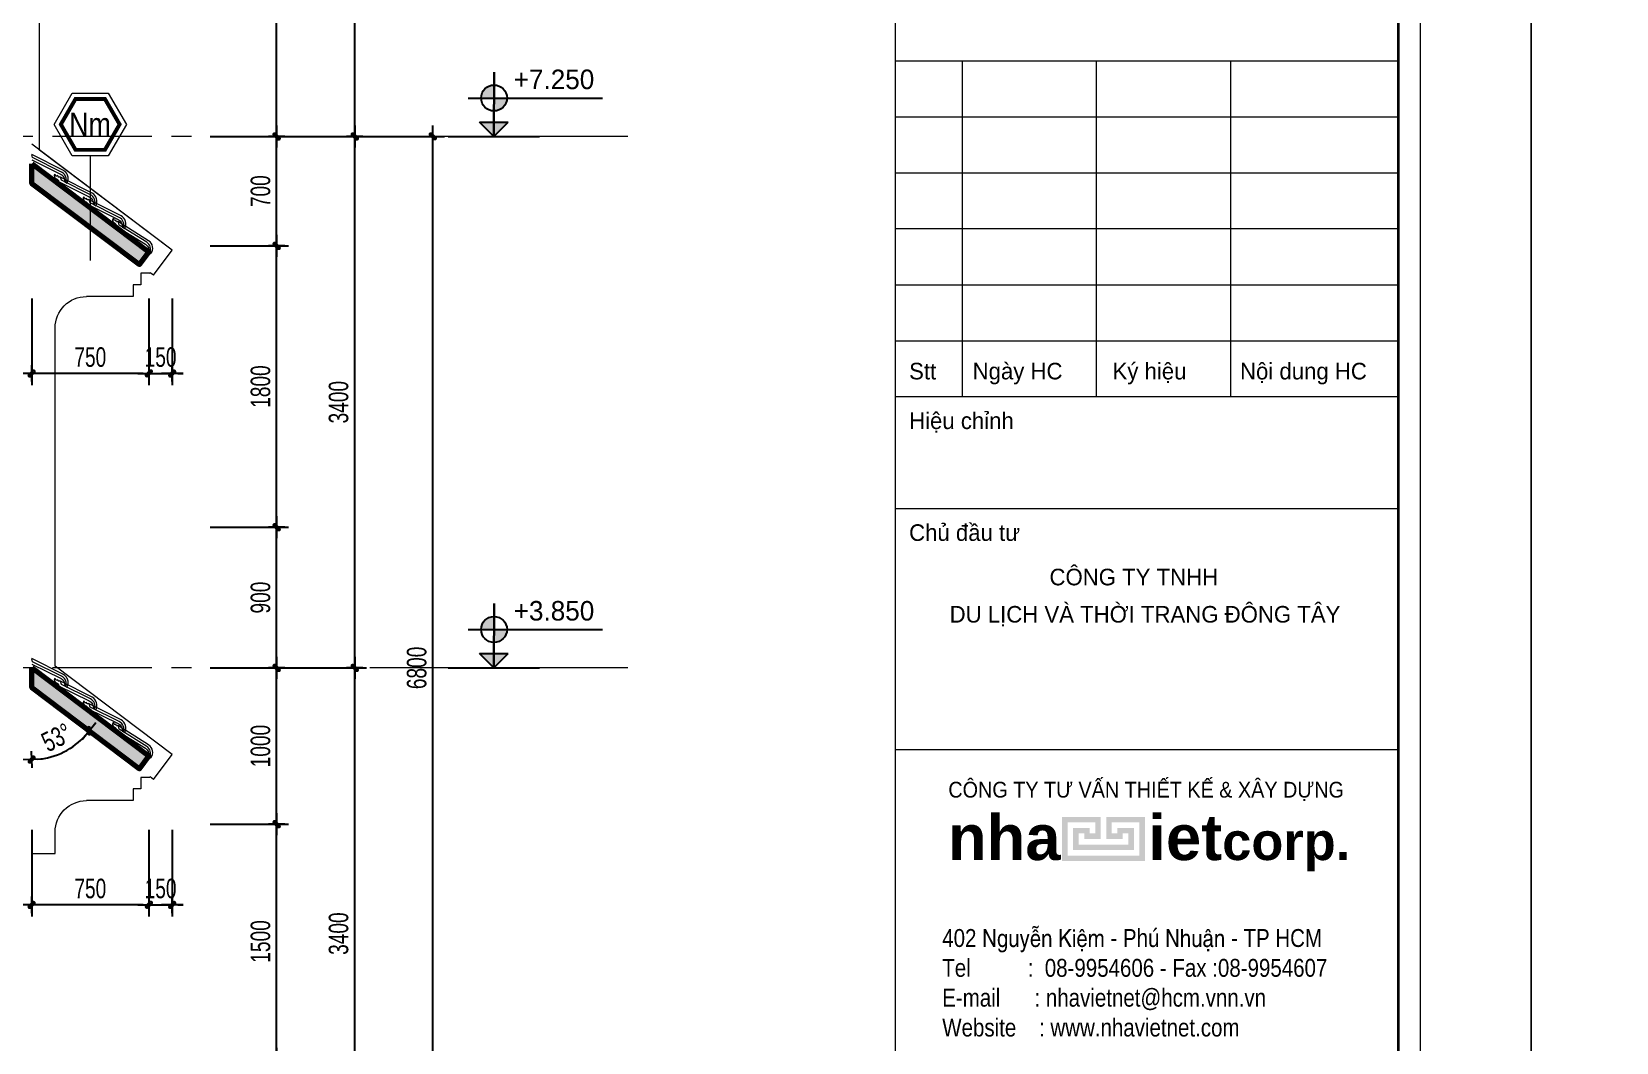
# Model space of a CAD drawing. Header units: inches. Extents: x 88947 to 296847, y 35049 to 161062.
# Drawn here: x 168448 to 178593, y 148113 to 154578 of the extents above; entities that cross this region are included whole.
import ezdxf
from ezdxf.enums import TextEntityAlignment as Align
from ezdxf.xclip import XClip

# ---------------------------------------------------------------- set-up
doc = ezdxf.new("R2010")
doc.units = ezdxf.units.IN
doc.header["$MEASUREMENT"] = 0
doc.header["$XCLIPFRAME"] = 0
doc.header["$PDMODE"] = 1
doc.linetypes.add('ACAD_ISO03W100', pattern=[30, 12, -18])
doc.linetypes.add('CENTER', pattern=[50.8, 31.75, -6.35, 6.35, -6.35])
doc.layers.add('$AUDIT_BAD_LAYER1', color=7, linetype='Continuous')
doc.layers.add('text', color=2, linetype='Continuous')
for name, color, linetype, lineweight in [('0.4', 1, 'Continuous', 30), ('A-Dims', 145, 'Continuous', 25), ('A-Text', 30, 'Continuous', 9), ('A-Wall', 2, 'Continuous', 35), ('DIM', 7, 'Continuous', 25), ('HACTH', 8, 'Continuous', 5), ('KHUNG 1', 6, 'Continuous', 70), ('KHUNG 2', 144, 'Continuous', 18), ('KY HIEU', 4, 'Continuous', 25), ('NETMANH', 192, 'Continuous', 18), ('THAY', 3, 'Continuous', 18), ('TRUC', 252, 'ACAD_ISO03W100', 13)]:
    doc.layers.add(name, color=color, linetype=linetype, lineweight=lineweight)
doc.styles.add('DDCo-B-Helve-condense', font='VHELVCB.TTF')
doc.styles.add('FRANKO', font='VFRANKO.TTF')
doc.styles.add('KHUNGTEN', font='VHELVEB.TTF')
doc.styles.add('TEXT', font='VHELVCN.TTF')
doc.styles.add('VNI-HELVE-CONDENSE', font='VNARIAL.TTF', dxfattribs={"width": 0.7})
doc.dimstyles.new('TAS-100', dxfattribs={"dimscale": 50, "dimtxt": 2.5, "dimasz": 0.7, "dimexe": 1.5, "dimexo": 1.5, "dimgap": 0.8, "dimtad": 1, "dimdec": 0, "dimzin": 3, "dimdsep": 46, "dimtxsty": 'VNI-HELVE-CONDENSE', "dimblk": 'TICK', "dimcen": 2.5, "dimclrt": 71, "dimazin": 2, "dimtfac": 0.75, "dimtdec": 0, "dimtix": 1, "dimtmove": 2, "dimatfit": 2, "dimldrblk": 'TICK123', "dimfxl": 1.5, "dimtolj": 1, "dimtzin": 0, "dimarcsym": 0})

# ---------------------------------------------------------------- blocks, each defined once
blk = doc.blocks.new('TICK')
at = {"layer": 'A-Dims', "color": 1}
for p, q in [((-2, 0), (2, 0)), ((0, 1.5), (0, -1.5))]:
    blk.add_line(p, q, dxfattribs=at)
at = {"layer": 'A-Dims', "color": 1, "const_width": 0.788}
blk.add_lwpolyline([(-0.33, -0.35), (0.38, 0.38)], dxfattribs=at)
at = {"layer": 'A-Dims', "color": 1, "const_width": 0.394}
for points in [[(0.24, 0.52, -0.414214), (0.52, 0.52, -1)], [(0.52, 0.52, -0.414214), (0.52, 0.24, -1)], [(-0.47, -0.21, 0.414214), (-0.47, -0.49, 1)], [(-0.47, -0.49, 0.414214), (-0.19, -0.49, 1)]]:
    blk.add_lwpolyline(points, format="xyb", dxfattribs=at)
blk = doc.blocks.new('*D1060')
at = {"layer": 'Defpoints', "color": 0}
for p in [(169516, 150508), (170516, 150508), (169516, 147108)]:
    blk.add_point(p, dxfattribs=at)
at = {"layer": 'DIM', "color": 0, "lineweight": -2}
for p, q in [((169591, 150508), (170591, 150508)), ((170516, 147143), (170516, 150473)), ((169591, 147108), (170591, 147108))]:
    blk.add_line(p, q, dxfattribs=at)
at = {"layer": 'DIM', "color": 0, "lineweight": -2, "xscale": 35, "yscale": 35, "zscale": 35}
for p, rotation in [((170516, 150508), 90), ((170516, 147108), 270)]:
    blk.add_blockref('TICK', p, dxfattribs=dict(at, rotation=rotation))
at = {"layer": 'DIM', "color": 71, "insert": (170413, 148808), "char_height": 125, "attachment_point": 5, "rotation": 90, "style": 'VNI-HELVE-CONDENSE'}
blk.add_mtext('\\A1;3400', dxfattribs=at)
blk = doc.blocks.new('TICK123')
at = {"layer": 'A-Dims', "color": 1}
blk.add_lwpolyline([(0.05, 0, 0, 0.84, 0), (-2.11, 0, 8.4, 8.4, 0)], format="xyseb", dxfattribs=at)
blk = doc.blocks.new('*D1061')
at = {"layer": 'Defpoints', "color": 0}
for p in [(169516, 153908), (170516, 153908), (169516, 150508)]:
    blk.add_point(p, dxfattribs=at)
at = {"layer": 'DIM', "color": 0, "lineweight": -2}
for p, q in [((169591, 153908), (170591, 153908)), ((170516, 150543), (170516, 153873)), ((169591, 150508), (170591, 150508))]:
    blk.add_line(p, q, dxfattribs=at)
at = {"layer": 'DIM', "color": 0, "lineweight": -2, "xscale": 35, "yscale": 35, "zscale": 35}
for p, rotation in [((170516, 153908), 90), ((170516, 150508), 270)]:
    blk.add_blockref('TICK', p, dxfattribs=dict(at, rotation=rotation))
at = {"layer": 'DIM', "color": 71, "insert": (170413, 152208), "char_height": 125, "attachment_point": 5, "rotation": 90, "style": 'VNI-HELVE-CONDENSE'}
blk.add_mtext('\\A1;3400', dxfattribs=at)
blk = doc.blocks.new('*D1062')
at = {"layer": 'Defpoints', "color": 0}
for p in [(169516, 153908), (171016, 153908), (169516, 147108)]:
    blk.add_point(p, dxfattribs=at)
at = {"layer": 'DIM', "color": 0, "lineweight": -2}
for p, q in [((169591, 153908), (171091, 153908)), ((171016, 147143), (171016, 153873)), ((169591, 147108), (171091, 147108))]:
    blk.add_line(p, q, dxfattribs=at)
at = {"layer": 'DIM', "color": 0, "lineweight": -2, "xscale": 35, "yscale": 35, "zscale": 35}
for p, rotation in [((171016, 153908), 90), ((171016, 147108), 270)]:
    blk.add_blockref('TICK', p, dxfattribs=dict(at, rotation=rotation))
at = {"layer": 'DIM', "color": 71, "insert": (170913, 150508), "char_height": 125, "attachment_point": 5, "rotation": 90, "style": 'VNI-HELVE-CONDENSE'}
blk.add_mtext('\\A1;6800', dxfattribs=at)
blk = doc.blocks.new('*D1063')
at = {"layer": 'Defpoints', "color": 0}
for p in [(169516, 157291), (170516, 157291), (169516, 153908)]:
    blk.add_point(p, dxfattribs=at)
at = {"layer": 'DIM', "color": 0, "lineweight": -2}
for p, q in [((169591, 157291), (170591, 157291)), ((170516, 153943), (170516, 157256)), ((169591, 153908), (170591, 153908))]:
    blk.add_line(p, q, dxfattribs=at)
at = {"layer": 'DIM', "color": 0, "lineweight": -2, "xscale": 35, "yscale": 35, "zscale": 35}
for p, rotation in [((170516, 157291), 90), ((170516, 153908), 270)]:
    blk.add_blockref('TICK', p, dxfattribs=dict(at, rotation=rotation))
at = {"layer": 'DIM', "color": 71, "insert": (170413, 155599), "char_height": 125, "attachment_point": 5, "rotation": 90, "style": 'VNI-HELVE-CONDENSE'}
blk.add_mtext('\\A1;3383', dxfattribs=at)
blk = doc.blocks.new('*D1070')
at = {"layer": 'Defpoints', "color": 0}
for p in [(169516, 150508), (170016, 150508), (169516, 149508)]:
    blk.add_point(p, dxfattribs=at)
at = {"layer": 'DIM', "color": 0, "lineweight": -2}
for p, q in [((169591, 150508), (170091, 150508)), ((170016, 149543), (170016, 150473)), ((169591, 149508), (170091, 149508))]:
    blk.add_line(p, q, dxfattribs=at)
at = {"layer": 'DIM', "color": 0, "lineweight": -2, "xscale": 35, "yscale": 35, "zscale": 35}
for p, rotation in [((170016, 150508), 90), ((170016, 149508), 270)]:
    blk.add_blockref('TICK', p, dxfattribs=dict(at, rotation=rotation))
at = {"layer": 'DIM', "color": 71, "insert": (169913, 150008), "char_height": 125, "attachment_point": 5, "rotation": 90, "style": 'VNI-HELVE-CONDENSE'}
blk.add_mtext('\\A1;1000', dxfattribs=at)
blk = doc.blocks.new('*D1071')
at = {"layer": 'Defpoints', "color": 0}
for p in [(169516, 151408), (170016, 151408), (169516, 150508)]:
    blk.add_point(p, dxfattribs=at)
at = {"layer": 'DIM', "color": 0, "lineweight": -2}
for p, q in [((169591, 151408), (170091, 151408)), ((170016, 150543), (170016, 151373)), ((169591, 150508), (170091, 150508))]:
    blk.add_line(p, q, dxfattribs=at)
at = {"layer": 'DIM', "color": 0, "lineweight": -2, "xscale": 35, "yscale": 35, "zscale": 35}
for p, rotation in [((170016, 151408), 90), ((170016, 150508), 270)]:
    blk.add_blockref('TICK', p, dxfattribs=dict(at, rotation=rotation))
at = {"layer": 'DIM', "color": 71, "insert": (169913, 150958), "char_height": 125, "attachment_point": 5, "rotation": 90, "style": 'VNI-HELVE-CONDENSE'}
blk.add_mtext('\\A1;900', dxfattribs=at)
blk = doc.blocks.new('*D1072')
at = {"layer": 'Defpoints', "color": 0}
for p in [(169516, 153208), (170016, 153208), (169516, 151408)]:
    blk.add_point(p, dxfattribs=at)
at = {"layer": 'DIM', "color": 0, "lineweight": -2}
for p, q in [((169591, 153208), (170091, 153208)), ((170016, 151443), (170016, 153173)), ((169591, 151408), (170091, 151408))]:
    blk.add_line(p, q, dxfattribs=at)
at = {"layer": 'DIM', "color": 0, "lineweight": -2, "xscale": 35, "yscale": 35, "zscale": 35}
for p, rotation in [((170016, 153208), 90), ((170016, 151408), 270)]:
    blk.add_blockref('TICK', p, dxfattribs=dict(at, rotation=rotation))
at = {"layer": 'DIM', "color": 71, "insert": (169913, 152308), "char_height": 125, "attachment_point": 5, "rotation": 90, "style": 'VNI-HELVE-CONDENSE'}
blk.add_mtext('\\A1;1800', dxfattribs=at)
blk = doc.blocks.new('*D1073')
at = {"layer": 'Defpoints', "color": 0}
for p in [(169516, 153908), (170016, 153908), (169516, 153208)]:
    blk.add_point(p, dxfattribs=at)
at = {"layer": 'DIM', "color": 0, "lineweight": -2}
for p, q in [((169591, 153908), (170091, 153908)), ((170016, 153243), (170016, 153873)), ((169591, 153208), (170091, 153208))]:
    blk.add_line(p, q, dxfattribs=at)
at = {"layer": 'DIM', "color": 0, "lineweight": -2, "xscale": 35, "yscale": 35, "zscale": 35}
for p, rotation in [((170016, 153908), 90), ((170016, 153208), 270)]:
    blk.add_blockref('TICK', p, dxfattribs=dict(at, rotation=rotation))
at = {"layer": 'DIM', "color": 71, "insert": (169913, 153558), "char_height": 125, "attachment_point": 5, "rotation": 90, "style": 'VNI-HELVE-CONDENSE'}
blk.add_mtext('\\A1;700', dxfattribs=at)
blk = doc.blocks.new('*D1074')
at = {"layer": 'Defpoints', "color": 0}
for p in [(169516, 155992), (170016, 155992), (169516, 153908)]:
    blk.add_point(p, dxfattribs=at)
at = {"layer": 'DIM', "color": 0, "lineweight": -2}
for p, q in [((169591, 155992), (170091, 155992)), ((170016, 153943), (170016, 155957)), ((169591, 153908), (170091, 153908))]:
    blk.add_line(p, q, dxfattribs=at)
at = {"layer": 'DIM', "color": 0, "lineweight": -2, "xscale": 35, "yscale": 35, "zscale": 35}
for p, rotation in [((170016, 155992), 90), ((170016, 153908), 270)]:
    blk.add_blockref('TICK', p, dxfattribs=dict(at, rotation=rotation))
at = {"layer": 'DIM', "color": 71, "insert": (169913, 154950), "char_height": 125, "attachment_point": 5, "rotation": 90, "style": 'VNI-HELVE-CONDENSE'}
blk.add_mtext('\\A1;2084', dxfattribs=at)
blk = doc.blocks.new('*D1075')
at = {"layer": 'Defpoints', "color": 0}
for p in [(169516, 149508), (170016, 149508), (169516, 148008)]:
    blk.add_point(p, dxfattribs=at)
at = {"layer": 'DIM', "color": 0, "lineweight": -2}
for p, q in [((169591, 149508), (170091, 149508)), ((170016, 148043), (170016, 149473)), ((169591, 148008), (170091, 148008))]:
    blk.add_line(p, q, dxfattribs=at)
at = {"layer": 'DIM', "color": 0, "lineweight": -2, "xscale": 35, "yscale": 35, "zscale": 35}
for p, rotation in [((170016, 149508), 90), ((170016, 148008), 270)]:
    blk.add_blockref('TICK', p, dxfattribs=dict(at, rotation=rotation))
at = {"layer": 'DIM', "color": 71, "insert": (169913, 148758), "char_height": 125, "attachment_point": 5, "rotation": 90, "style": 'VNI-HELVE-CONDENSE'}
blk.add_mtext('\\A1;1500', dxfattribs=at)
blk = doc.blocks.new('*D1077')
at = {"layer": 'Defpoints', "color": 0}
for p in [(168448, 149546), (169197, 149546), (168448, 148992)]:
    blk.add_point(p, dxfattribs=at)
at = {"layer": 'DIM', "color": 0, "lineweight": -2}
for p, q in [((168448, 149471), (168448, 148917)), ((169197, 149471), (169197, 148917)), ((169162, 148992), (168483, 148992))]:
    blk.add_line(p, q, dxfattribs=at)
at = {"layer": 'DIM', "color": 0, "lineweight": -2, "xscale": 35, "yscale": 35, "zscale": 35, "rotation": 180}
blk.add_blockref('TICK', (168448, 148992), dxfattribs=at)
at = {"layer": 'DIM', "color": 0, "lineweight": -2, "xscale": 35, "yscale": 35, "zscale": 35}
blk.add_blockref('TICK', (169197, 148992), dxfattribs=at)
at = {"layer": 'DIM', "color": 71, "insert": (168823, 149096), "char_height": 125, "attachment_point": 5, "style": 'VNI-HELVE-CONDENSE'}
blk.add_mtext('\\A1;750', dxfattribs=at)
blk = doc.blocks.new('*D1078')
at = {"layer": 'Defpoints', "color": 0}
for p in [(169197, 149546), (169348, 149546), (169348, 148992)]:
    blk.add_point(p, dxfattribs=at)
at = {"layer": 'DIM', "color": 0, "lineweight": -2}
for p, q in [((169197, 149471), (169197, 148917)), ((169348, 149471), (169348, 148917)), ((169162, 148992), (169127, 148992)), ((169197, 148992), (169348, 148992)), ((169383, 148992), (169418, 148992))]:
    blk.add_line(p, q, dxfattribs=at)
at = {"layer": 'DIM', "color": 0, "lineweight": -2, "xscale": 35, "yscale": 35, "zscale": 35}
blk.add_blockref('TICK', (169197, 148992), dxfattribs=at)
at = {"layer": 'DIM', "color": 0, "lineweight": -2, "xscale": 35, "yscale": 35, "zscale": 35, "rotation": 180}
blk.add_blockref('TICK', (169348, 148992), dxfattribs=at)
at = {"layer": 'DIM', "color": 71, "insert": (169273, 149096), "char_height": 125, "attachment_point": 5, "style": 'VNI-HELVE-CONDENSE'}
blk.add_mtext('\\A1;150', dxfattribs=at)
blk = doc.blocks.new('*D2845')
at = {"layer": 'Defpoints', "color": 0}
for p in [(168448, 150382), (168448, 150208), (168587, 149944), (169137, 149863), (168448, 149708)]:
    blk.add_point(p, dxfattribs=at)
at = {"layer": 'DIM', "color": 0, "lineweight": -2}
blk.add_arc((168448, 150382), 460, 274.3574, 318.6426, dxfattribs=at)
at = {"layer": 'DIM', "color": 0, "lineweight": -2, "xscale": 35, "yscale": 35, "zscale": 35}
for p, rotation in [((168815, 150105), 50.82129289119219), ((168448, 149922), 182.1787071088053)]:
    blk.add_blockref('TICK', p, dxfattribs=dict(at, rotation=rotation))
at = {"layer": 'DIM', "color": 71, "insert": (168607, 150063), "char_height": 125, "attachment_point": 5, "rotation": 26.5, "style": 'VNI-HELVE-CONDENSE'}
blk.add_mtext('\\A1;53°', dxfattribs=at)
blk = doc.blocks.new('*D1081')
at = {"layer": 'Defpoints', "color": 0}
for p in [(168448, 152946), (169197, 152946), (168448, 152392)]:
    blk.add_point(p, dxfattribs=at)
at = {"layer": 'DIM', "color": 0, "lineweight": -2}
for p, q in [((168448, 152871), (168448, 152317)), ((169197, 152871), (169197, 152317)), ((169162, 152392), (168483, 152392))]:
    blk.add_line(p, q, dxfattribs=at)
at = {"layer": 'DIM', "color": 0, "lineweight": -2, "xscale": 35, "yscale": 35, "zscale": 35, "rotation": 180}
blk.add_blockref('TICK', (168448, 152392), dxfattribs=at)
at = {"layer": 'DIM', "color": 0, "lineweight": -2, "xscale": 35, "yscale": 35, "zscale": 35}
blk.add_blockref('TICK', (169197, 152392), dxfattribs=at)
at = {"layer": 'DIM', "color": 71, "insert": (168823, 152496), "char_height": 125, "attachment_point": 5, "style": 'VNI-HELVE-CONDENSE'}
blk.add_mtext('\\A1;750', dxfattribs=at)
blk = doc.blocks.new('*D1082')
at = {"layer": 'Defpoints', "color": 0}
for p in [(169197, 152946), (169348, 152946), (169348, 152392)]:
    blk.add_point(p, dxfattribs=at)
at = {"layer": 'DIM', "color": 0, "lineweight": -2}
for p, q in [((169197, 152871), (169197, 152317)), ((169348, 152871), (169348, 152317)), ((169162, 152392), (169127, 152392)), ((169197, 152392), (169348, 152392)), ((169383, 152392), (169418, 152392))]:
    blk.add_line(p, q, dxfattribs=at)
at = {"layer": 'DIM', "color": 0, "lineweight": -2, "xscale": 35, "yscale": 35, "zscale": 35}
blk.add_blockref('TICK', (169197, 152392), dxfattribs=at)
at = {"layer": 'DIM', "color": 0, "lineweight": -2, "xscale": 35, "yscale": 35, "zscale": 35, "rotation": 180}
blk.add_blockref('TICK', (169348, 152392), dxfattribs=at)
at = {"layer": 'DIM', "color": 71, "insert": (169273, 152496), "char_height": 125, "attachment_point": 5, "style": 'VNI-HELVE-CONDENSE'}
blk.add_mtext('\\A1;150', dxfattribs=at)
blk = doc.blocks.new('khung ten')
at = {"layer": '0.4'}
h = blk.add_hatch(color=256, dxfattribs=at)
h.paths.add_polyline_path([(303108, -206615), (302758, -206615), (302758, -207015), (303508, -207015), (303508, -206615), (303158, -206615), (303158, -206815), (303308, -206815), (303308, -206765), (303358, -206765), (303358, -206865), (302908, -206865), (302908, -206765), (302958, -206765), (302958, -206815), (303108, -206815)])
h.paths.add_polyline_path([(303058, -206665), (303058, -206765), (303008, -206765), (303008, -206715), (302858, -206715), (302858, -206915), (303408, -206915), (303408, -206715), (303258, -206715), (303258, -206765), (303208, -206765), (303208, -206665), (303458, -206665), (303458, -206965), (302808, -206965), (302808, -206665)], flags=16)
at = {"layer": 'A-Wall', "ltscale": 0.7}
blk.add_lwpolyline([(267204, -219099), (305804, -219099), (305804, -190799), (267204, -190799)], close=True, dxfattribs=at)
at = {"layer": 'KHUNG 2', "ltscale": 0.7}
for p, q in [((301249, -219099), (301249, -190799)), ((301249, -199776), (305804, -199776)), ((301856, -202813), (301856, -199776)), ((303071, -202813), (303071, -199776)), ((304286, -202813), (304286, -199776)), ((301249, -200282), (305804, -200282)), ((301249, -200789), (305804, -200789)), ((305804, -201295), (301249, -201295)), ((301249, -201801), (305804, -201801)), ((301249, -202307), (305804, -202307)), ((301249, -202813), (305804, -202813)), ((301249, -203826), (305804, -203826)), ((301249, -206004), (305804, -206004))]:
    blk.add_line(p, q, dxfattribs=at)
blk.add_lwpolyline([(267004, -219299), (306004, -219299), (306004, -190599), (267004, -190599)], close=True, dxfattribs=at)
at = {"layer": 'NETMANH', "ltscale": 0.7}
blk.add_lwpolyline([(265004, -220042), (307004, -220042), (307004, -190342), (265004, -190342)], close=True, dxfattribs=at)
at = {"layer": '$AUDIT_BAD_LAYER1', "color": 2, "linetype": 'Continuous', "style": 'KHUNGTEN', "width": 0.9}
blk.add_text('COÂNG TY TÖ VAÁN THIEÁT KEÁ & XAÂY DÖÏNG', height=142.53, dxfattribs=at).set_placement((303519, -206369), align=Align.MIDDLE_CENTER)
at = {"layer": '$AUDIT_BAD_LAYER1', "color": 2, "linetype": 'Continuous', "insert": (301673, -207630), "char_height": 161.97, "width": 6102.51, "attachment_point": 1, "style": 'KHUNGTEN'}
blk.add_mtext('{\\fVNI-Helve-Condense|b0|i0|c0|p2;402 Nguyeãn Kieäm - Phuù Nhuaän - TP HCM \\PTel          :  08-9954606 - Fax :08-9954607\\PE-mail      : nhavietnet@hcm.vnn.vn\\PWebsite    : www.nhavietnet.com}', dxfattribs=at)
at = {"layer": 'text', "linetype": 'Continuous', "style": 'FRANKO'}
for s, p in [('Stt', (301373, -202657)), ('Ngaøy HC', (301948, -202657)), ('Kyù hieäu', (303215, -202657)), ('Noäi dung HC', (304369, -202657)), ('Hieäu chænh', (301373, -203106)), ('Chuû ñaàu tö', (301373, -204118)), ('COÂNG TY TNHH ', (302644, -204520)), ('DU LÒCH VAØ THÔØI TRANG ÑOÂNG TAÂY', (301740, -204857))]:
    blk.add_text(s, height=150, dxfattribs=at).set_placement(p)
at = {"layer": 'text', "linetype": 'Continuous', "insert": (303546, -206852), "char_height": 410.12, "width": 9417.44, "attachment_point": 5, "style": 'KHUNGTEN'}
blk.add_mtext('{\\fVNI-Helve|b1|i0|c0|p2;nha     iet\\H0.8274x;corp.}', dxfattribs=at)
blk = doc.blocks.new('A$C688775B1')
h = blk.add_hatch(color=256)
h.paths.add_polyline_path([(332, 278), (332, 372, 0.414214), (239, 278)])
h.paths.add_polyline_path([(332, 278), (332, 185, 0.414214), (426, 278)])
h = blk.add_hatch(color=256)
h.paths.add_polyline_path([(434, 104), (330, 104), (330, 0)])
h.paths.add_polyline_path([(330, 104), (226, 104), (330, 0)])
for p, q in [((332, 465), (330, 0)), ((330, 0), (332, 465)), ((145, 278), (1114, 278)), ((0, 0), (660, 0)), ((330, 0), (226, 104)), ((226, 104), (434, 104)), ((330, 0), (434, 104))]:
    blk.add_line(p, q)
blk.add_circle((332, 278), 93.5)
at = {"style": 'TEXT'}
blk.add_attdef('CAO ÑOÄ', (474, 342), '', height=170, dxfattribs=at)
blk = doc.blocks.new('*D3980')
at = {"layer": 'Defpoints', "color": 0}
for p in [(169516, 150508), (170516, 150508), (169516, 147108)]:
    blk.add_point(p, dxfattribs=at)
at = {"layer": 'DIM', "color": 0, "lineweight": -2}
for p, q in [((169591, 150508), (170591, 150508)), ((170516, 147143), (170516, 150473)), ((169591, 147108), (170591, 147108))]:
    blk.add_line(p, q, dxfattribs=at)
at = {"layer": 'DIM', "color": 0, "lineweight": -2, "xscale": 35, "yscale": 35, "zscale": 35}
for p, rotation in [((170516, 150508), 90), ((170516, 147108), 270)]:
    blk.add_blockref('TICK', p, dxfattribs=dict(at, rotation=rotation))
at = {"layer": 'DIM', "color": 71, "insert": (170413, 148808), "char_height": 125, "attachment_point": 5, "rotation": 90, "style": 'VNI-HELVE-CONDENSE'}
blk.add_mtext('\\A1;3400', dxfattribs=at)
blk = doc.blocks.new('*D3981')
at = {"layer": 'Defpoints', "color": 0}
for p in [(169516, 153908), (170516, 153908), (169516, 150508)]:
    blk.add_point(p, dxfattribs=at)
at = {"layer": 'DIM', "color": 0, "lineweight": -2}
for p, q in [((169591, 153908), (170591, 153908)), ((170516, 150543), (170516, 153873)), ((169591, 150508), (170591, 150508))]:
    blk.add_line(p, q, dxfattribs=at)
at = {"layer": 'DIM', "color": 0, "lineweight": -2, "xscale": 35, "yscale": 35, "zscale": 35}
for p, rotation in [((170516, 153908), 90), ((170516, 150508), 270)]:
    blk.add_blockref('TICK', p, dxfattribs=dict(at, rotation=rotation))
at = {"layer": 'DIM', "color": 71, "insert": (170413, 152208), "char_height": 125, "attachment_point": 5, "rotation": 90, "style": 'VNI-HELVE-CONDENSE'}
blk.add_mtext('\\A1;3400', dxfattribs=at)
blk = doc.blocks.new('*D3982')
at = {"layer": 'Defpoints', "color": 0}
for p in [(169516, 153908), (171016, 153908), (169516, 147108)]:
    blk.add_point(p, dxfattribs=at)
at = {"layer": 'DIM', "color": 0, "lineweight": -2}
for p, q in [((169591, 153908), (171091, 153908)), ((171016, 147143), (171016, 153873)), ((169591, 147108), (171091, 147108))]:
    blk.add_line(p, q, dxfattribs=at)
at = {"layer": 'DIM', "color": 0, "lineweight": -2, "xscale": 35, "yscale": 35, "zscale": 35}
for p, rotation in [((171016, 153908), 90), ((171016, 147108), 270)]:
    blk.add_blockref('TICK', p, dxfattribs=dict(at, rotation=rotation))
at = {"layer": 'DIM', "color": 71, "insert": (170913, 150508), "char_height": 125, "attachment_point": 5, "rotation": 90, "style": 'VNI-HELVE-CONDENSE'}
blk.add_mtext('\\A1;6800', dxfattribs=at)
blk = doc.blocks.new('*D3983')
at = {"layer": 'Defpoints', "color": 0}
for p in [(169516, 157291), (170516, 157291), (169516, 153908)]:
    blk.add_point(p, dxfattribs=at)
at = {"layer": 'DIM', "color": 0, "lineweight": -2}
for p, q in [((169591, 157291), (170591, 157291)), ((170516, 153943), (170516, 157256)), ((169591, 153908), (170591, 153908))]:
    blk.add_line(p, q, dxfattribs=at)
at = {"layer": 'DIM', "color": 0, "lineweight": -2, "xscale": 35, "yscale": 35, "zscale": 35}
for p, rotation in [((170516, 157291), 90), ((170516, 153908), 270)]:
    blk.add_blockref('TICK', p, dxfattribs=dict(at, rotation=rotation))
at = {"layer": 'DIM', "color": 71, "insert": (170413, 155599), "char_height": 125, "attachment_point": 5, "rotation": 90, "style": 'VNI-HELVE-CONDENSE'}
blk.add_mtext('\\A1;3383', dxfattribs=at)
blk = doc.blocks.new('*D3990')
at = {"layer": 'Defpoints', "color": 0}
for p in [(169516, 150508), (170016, 150508), (169516, 149508)]:
    blk.add_point(p, dxfattribs=at)
at = {"layer": 'DIM', "color": 0, "lineweight": -2}
for p, q in [((169591, 150508), (170091, 150508)), ((170016, 149543), (170016, 150473)), ((169591, 149508), (170091, 149508))]:
    blk.add_line(p, q, dxfattribs=at)
at = {"layer": 'DIM', "color": 0, "lineweight": -2, "xscale": 35, "yscale": 35, "zscale": 35}
for p, rotation in [((170016, 150508), 90), ((170016, 149508), 270)]:
    blk.add_blockref('TICK', p, dxfattribs=dict(at, rotation=rotation))
at = {"layer": 'DIM', "color": 71, "insert": (169913, 150008), "char_height": 125, "attachment_point": 5, "rotation": 90, "style": 'VNI-HELVE-CONDENSE'}
blk.add_mtext('\\A1;1000', dxfattribs=at)
blk = doc.blocks.new('*D3991')
at = {"layer": 'Defpoints', "color": 0}
for p in [(169516, 151408), (170016, 151408), (169516, 150508)]:
    blk.add_point(p, dxfattribs=at)
at = {"layer": 'DIM', "color": 0, "lineweight": -2}
for p, q in [((169591, 151408), (170091, 151408)), ((170016, 150543), (170016, 151373)), ((169591, 150508), (170091, 150508))]:
    blk.add_line(p, q, dxfattribs=at)
at = {"layer": 'DIM', "color": 0, "lineweight": -2, "xscale": 35, "yscale": 35, "zscale": 35}
for p, rotation in [((170016, 151408), 90), ((170016, 150508), 270)]:
    blk.add_blockref('TICK', p, dxfattribs=dict(at, rotation=rotation))
at = {"layer": 'DIM', "color": 71, "insert": (169913, 150958), "char_height": 125, "attachment_point": 5, "rotation": 90, "style": 'VNI-HELVE-CONDENSE'}
blk.add_mtext('\\A1;900', dxfattribs=at)
blk = doc.blocks.new('*D3992')
at = {"layer": 'Defpoints', "color": 0}
for p in [(169516, 153208), (170016, 153208), (169516, 151408)]:
    blk.add_point(p, dxfattribs=at)
at = {"layer": 'DIM', "color": 0, "lineweight": -2}
for p, q in [((169591, 153208), (170091, 153208)), ((170016, 151443), (170016, 153173)), ((169591, 151408), (170091, 151408))]:
    blk.add_line(p, q, dxfattribs=at)
at = {"layer": 'DIM', "color": 0, "lineweight": -2, "xscale": 35, "yscale": 35, "zscale": 35}
for p, rotation in [((170016, 153208), 90), ((170016, 151408), 270)]:
    blk.add_blockref('TICK', p, dxfattribs=dict(at, rotation=rotation))
at = {"layer": 'DIM', "color": 71, "insert": (169913, 152308), "char_height": 125, "attachment_point": 5, "rotation": 90, "style": 'VNI-HELVE-CONDENSE'}
blk.add_mtext('\\A1;1800', dxfattribs=at)
blk = doc.blocks.new('*D3993')
at = {"layer": 'Defpoints', "color": 0}
for p in [(169516, 153908), (170016, 153908), (169516, 153208)]:
    blk.add_point(p, dxfattribs=at)
at = {"layer": 'DIM', "color": 0, "lineweight": -2}
for p, q in [((169591, 153908), (170091, 153908)), ((170016, 153243), (170016, 153873)), ((169591, 153208), (170091, 153208))]:
    blk.add_line(p, q, dxfattribs=at)
at = {"layer": 'DIM', "color": 0, "lineweight": -2, "xscale": 35, "yscale": 35, "zscale": 35}
for p, rotation in [((170016, 153908), 90), ((170016, 153208), 270)]:
    blk.add_blockref('TICK', p, dxfattribs=dict(at, rotation=rotation))
at = {"layer": 'DIM', "color": 71, "insert": (169913, 153558), "char_height": 125, "attachment_point": 5, "rotation": 90, "style": 'VNI-HELVE-CONDENSE'}
blk.add_mtext('\\A1;700', dxfattribs=at)
blk = doc.blocks.new('*D3994')
at = {"layer": 'Defpoints', "color": 0}
for p in [(169516, 155992), (170016, 155992), (169516, 153908)]:
    blk.add_point(p, dxfattribs=at)
at = {"layer": 'DIM', "color": 0, "lineweight": -2}
for p, q in [((169591, 155992), (170091, 155992)), ((170016, 153943), (170016, 155957)), ((169591, 153908), (170091, 153908))]:
    blk.add_line(p, q, dxfattribs=at)
at = {"layer": 'DIM', "color": 0, "lineweight": -2, "xscale": 35, "yscale": 35, "zscale": 35}
for p, rotation in [((170016, 155992), 90), ((170016, 153908), 270)]:
    blk.add_blockref('TICK', p, dxfattribs=dict(at, rotation=rotation))
at = {"layer": 'DIM', "color": 71, "insert": (169913, 154950), "char_height": 125, "attachment_point": 5, "rotation": 90, "style": 'VNI-HELVE-CONDENSE'}
blk.add_mtext('\\A1;2084', dxfattribs=at)
blk = doc.blocks.new('*D3995')
at = {"layer": 'Defpoints', "color": 0}
for p in [(169516, 149508), (170016, 149508), (169516, 148008)]:
    blk.add_point(p, dxfattribs=at)
at = {"layer": 'DIM', "color": 0, "lineweight": -2}
for p, q in [((169591, 149508), (170091, 149508)), ((170016, 148043), (170016, 149473)), ((169591, 148008), (170091, 148008))]:
    blk.add_line(p, q, dxfattribs=at)
at = {"layer": 'DIM', "color": 0, "lineweight": -2, "xscale": 35, "yscale": 35, "zscale": 35}
for p, rotation in [((170016, 149508), 90), ((170016, 148008), 270)]:
    blk.add_blockref('TICK', p, dxfattribs=dict(at, rotation=rotation))
at = {"layer": 'DIM', "color": 71, "insert": (169913, 148758), "char_height": 125, "attachment_point": 5, "rotation": 90, "style": 'VNI-HELVE-CONDENSE'}
blk.add_mtext('\\A1;1500', dxfattribs=at)
blk = doc.blocks.new('*D3997')
at = {"layer": 'Defpoints', "color": 0}
for p in [(168448, 149546), (169197, 149546), (168448, 148992)]:
    blk.add_point(p, dxfattribs=at)
at = {"layer": 'DIM', "color": 0, "lineweight": -2}
for p, q in [((168448, 149471), (168448, 148917)), ((169197, 149471), (169197, 148917)), ((169162, 148992), (168483, 148992))]:
    blk.add_line(p, q, dxfattribs=at)
at = {"layer": 'DIM', "color": 0, "lineweight": -2, "xscale": 35, "yscale": 35, "zscale": 35, "rotation": 180}
blk.add_blockref('TICK', (168448, 148992), dxfattribs=at)
at = {"layer": 'DIM', "color": 0, "lineweight": -2, "xscale": 35, "yscale": 35, "zscale": 35}
blk.add_blockref('TICK', (169197, 148992), dxfattribs=at)
at = {"layer": 'DIM', "color": 71, "insert": (168823, 149096), "char_height": 125, "attachment_point": 5, "style": 'VNI-HELVE-CONDENSE'}
blk.add_mtext('\\A1;750', dxfattribs=at)
blk = doc.blocks.new('*D3998')
at = {"layer": 'Defpoints', "color": 0}
for p in [(169197, 149546), (169348, 149546), (169348, 148992)]:
    blk.add_point(p, dxfattribs=at)
at = {"layer": 'DIM', "color": 0, "lineweight": -2}
for p, q in [((169197, 149471), (169197, 148917)), ((169348, 149471), (169348, 148917)), ((169162, 148992), (169127, 148992)), ((169197, 148992), (169348, 148992)), ((169383, 148992), (169418, 148992))]:
    blk.add_line(p, q, dxfattribs=at)
at = {"layer": 'DIM', "color": 0, "lineweight": -2, "xscale": 35, "yscale": 35, "zscale": 35}
blk.add_blockref('TICK', (169197, 148992), dxfattribs=at)
at = {"layer": 'DIM', "color": 0, "lineweight": -2, "xscale": 35, "yscale": 35, "zscale": 35, "rotation": 180}
blk.add_blockref('TICK', (169348, 148992), dxfattribs=at)
at = {"layer": 'DIM', "color": 71, "insert": (169273, 149096), "char_height": 125, "attachment_point": 5, "style": 'VNI-HELVE-CONDENSE'}
blk.add_mtext('\\A1;150', dxfattribs=at)
blk = doc.blocks.new('*D4059')
at = {"layer": 'Defpoints', "color": 0}
for p in [(168448, 150382), (168448, 150208), (168587, 149944), (169137, 149863), (168448, 149708)]:
    blk.add_point(p, dxfattribs=at)
at = {"layer": 'DIM', "color": 0, "lineweight": -2}
blk.add_arc((168448, 150382), 460, 274.3574, 318.6426, dxfattribs=at)
at = {"layer": 'DIM', "color": 0, "lineweight": -2, "xscale": 35, "yscale": 35, "zscale": 35}
for p, rotation in [((168815, 150105), 50.82129289119259), ((168448, 149922), 182.1787071088049)]:
    blk.add_blockref('TICK', p, dxfattribs=dict(at, rotation=rotation))
at = {"layer": 'DIM', "color": 71, "insert": (168607, 150063), "char_height": 125, "attachment_point": 5, "rotation": 26.5, "style": 'VNI-HELVE-CONDENSE'}
blk.add_mtext('\\A1;53°', dxfattribs=at)
blk = doc.blocks.new('*D4001')
at = {"layer": 'Defpoints', "color": 0}
for p in [(168448, 152946), (169197, 152946), (168448, 152392)]:
    blk.add_point(p, dxfattribs=at)
at = {"layer": 'DIM', "color": 0, "lineweight": -2}
for p, q in [((168448, 152871), (168448, 152317)), ((169197, 152871), (169197, 152317)), ((169162, 152392), (168483, 152392))]:
    blk.add_line(p, q, dxfattribs=at)
at = {"layer": 'DIM', "color": 0, "lineweight": -2, "xscale": 35, "yscale": 35, "zscale": 35, "rotation": 180}
blk.add_blockref('TICK', (168448, 152392), dxfattribs=at)
at = {"layer": 'DIM', "color": 0, "lineweight": -2, "xscale": 35, "yscale": 35, "zscale": 35}
blk.add_blockref('TICK', (169197, 152392), dxfattribs=at)
at = {"layer": 'DIM', "color": 71, "insert": (168823, 152496), "char_height": 125, "attachment_point": 5, "style": 'VNI-HELVE-CONDENSE'}
blk.add_mtext('\\A1;750', dxfattribs=at)
blk = doc.blocks.new('*D4002')
at = {"layer": 'Defpoints', "color": 0}
for p in [(169197, 152946), (169348, 152946), (169348, 152392)]:
    blk.add_point(p, dxfattribs=at)
at = {"layer": 'DIM', "color": 0, "lineweight": -2}
for p, q in [((169197, 152871), (169197, 152317)), ((169348, 152871), (169348, 152317)), ((169162, 152392), (169127, 152392)), ((169197, 152392), (169348, 152392)), ((169383, 152392), (169418, 152392))]:
    blk.add_line(p, q, dxfattribs=at)
at = {"layer": 'DIM', "color": 0, "lineweight": -2, "xscale": 35, "yscale": 35, "zscale": 35}
blk.add_blockref('TICK', (169197, 152392), dxfattribs=at)
at = {"layer": 'DIM', "color": 0, "lineweight": -2, "xscale": 35, "yscale": 35, "zscale": 35, "rotation": 180}
blk.add_blockref('TICK', (169348, 152392), dxfattribs=at)
at = {"layer": 'DIM', "color": 71, "insert": (169273, 152496), "char_height": 125, "attachment_point": 5, "style": 'VNI-HELVE-CONDENSE'}
blk.add_mtext('\\A1;150', dxfattribs=at)
blk = doc.blocks.new('A$C08A16807')
blk.add_lwpolyline([(-252, -112, -0.380933), (-217, -50), (-21, 18), (-12, 37), (-7, 39, 0.954486), (4, 42), (9, 44, 0.954486), (20, 48), (27, 50, -0.47847), (12, 24, 0.356765), (-4, 7), (-212, -64, 0.329869), (-244, -109), (-260, -115, -0.426494), (-227, -38), (-12, 37)], format="xyb")
blk.add_arc((-4, 12), 12.3, 286.618, 48.1469)
blk = doc.blocks.new('A$C2CB05BCE')
at = {"layer": 'THAY'}
ref = blk.add_blockref('A$C08A16807', (17, 25), dxfattribs=dict(at, rotation=7.464471018285599))
XClip(ref).set_block_clipping_path([(-51.9696181063, -265.0907269109), (-538.9201218982, -201.2896423794), (-493.0550403646, 148.7674878912), (-6.1045365727, 84.9664033597)])
for p, rotation in [((-167, -120), 7.464471018285599), ((-352, -265), 7.464471018285599), ((-536, -404), 12.90712320794823)]:
    blk.add_blockref('A$C08A16807', p, dxfattribs=dict(at, rotation=rotation))

msp = doc.modelspace()

# ---------------------------------------------------------------- hatches: boundary and pattern name
at = {"layer": 'KHUNG 1'}
for points in [[(168447.7, 153732.7), (169197.3, 153167.9), (169137.1, 153088.1), (168447.7, 153607.5)], [(168447.7, 150507.5), (169197.3, 149942.7), (169137.1, 149862.8), (168447.7, 150382.3)]]:
    msp.add_hatch(color=256, dxfattribs=at).paths.add_polyline_path(points)

# ---------------------------------------------------------------- linework, layer by layer
at = {"layer": 'HACTH', "color": 252}
msp.add_lwpolyline([(168591.1, 153985.6), (168706.8, 154186), (168938.2, 154186), (169053.9, 153985.6), (168938.2, 153785.2), (168706.8, 153785.2)], close=True, dxfattribs=at)
msp.add_lwpolyline([(168822.5, 153785.2), (168822.5, 153115.4)], dxfattribs=at)
at = {"layer": 'KHUNG 1'}
for points in [[(168447.7, 153732.7), (169197.3, 153167.9), (169137.1, 153088.1), (168447.7, 153607.5), (168447.7, 153732.7)], [(168447.7, 150507.5), (169197.3, 149942.7), (169137.1, 149862.8), (168447.7, 150382.3), (168447.7, 150507.5)]]:
    msp.add_lwpolyline(points, dxfattribs=at)
at = {"layer": 'KY HIEU', "const_width": 25}
msp.add_lwpolyline([(168634.4, 153985.6), (168728.5, 154148.5), (168916.5, 154148.5), (169010.6, 153985.6), (168916.5, 153822.7), (168728.5, 153822.7)], close=True, dxfattribs=at)
at = {"layer": 'THAY'}
for points in [[(168497.7, 153820.3), (168497.7, 156390.9), (168197.7, 156390.9), (168197.7, 156012.8)], [(169347.7, 153179.8), (168447.7, 153858)], [(169227.2, 153020.1), (169347.7, 153179.8), (168497.7, 153820.3)], [(169137.1, 153088.1), (168497.7, 153569.9)], [(169202.3, 153032.9), (169147.3, 153032.9), (169147.3, 152958.9), (169097.3, 152958.9), (169097.3, 152883.9), (168797.7, 152883.9)], [(169202.3, 153032.9), (169205.2, 153036.8)], [(169227.3, 153020.2), (169205.2, 153036.8)], [(169227.2, 149794.9), (169347.7, 149954.5), (168597.7, 150519.7)], [(169347.7, 149954.5), (168597.7, 150519.7)], [(169202.3, 149807.6), (169147.3, 149807.6), (169147.3, 149733.7), (169097.3, 149733.7), (169097.3, 149658.7), (168797.7, 149658.7)], [(169202.3, 149807.6), (169205.2, 149811.6)], [(169227.3, 149795), (169205.2, 149811.6)]]:
    msp.add_lwpolyline(points, dxfattribs=at)
for points in [[(168597.7, 150519.7), (168597.7, 152683.9, -0.4142136), (168797.7, 152883.9)], [(168447.7, 149320.2), (168447.7, 149320.2), (168597.7, 149320.2), (168597.7, 149458.7, -0.4142136), (168797.7, 149658.7)]]:
    msp.add_lwpolyline(points, format="xyb", dxfattribs=at)
at = {"layer": 'TRUC', "linetype": 'CENTER', "ltscale": 20}
for points in [[(172264.6, 153907.5), (152673.2, 153907.5)], [(172264.6, 150507.5), (152673.2, 150507.5)]]:
    msp.add_lwpolyline(points, dxfattribs=at)

# ---------------------------------------------------------------- block references
at = {"layer": 'A-Text', "xscale": 0.7071428571362048, "yscale": 0.7071428573544836, "zscale": 0.7071428573664265}
for p in [(-39048.5, 295661.3), (-9348.5, 295661.3)]:
    msp.add_blockref('khung ten', p, dxfattribs=at)
at = {"layer": 'DIM'}
ref = msp.add_blockref('A$C688775B1', (171113.2, 153907.5), dxfattribs=dict(at, xscale=0.8875739644863643, yscale=0.8875739645009162, zscale=0.8875739644970414))
ref.add_attrib('CAO ÑOÄ', '+7.250', (171533.7, 154211.1), dxfattribs={"layer": '0', "height": 125, "style": 'FRANKO'})
ref = msp.add_blockref('A$C688775B1', (171113.2, 153907.5), dxfattribs=dict(at, xscale=0.8875739644863643, yscale=0.8875739645009162, zscale=0.8875739644970414))
ref.add_attrib('CAO ÑOÄ', '+7.250', (171533.7, 154211.1), dxfattribs={"layer": '0', "height": 125, "style": 'FRANKO'})
ref = msp.add_blockref('A$C688775B1', (171113.2, 150507.5), dxfattribs=dict(at, xscale=0.8875739644863643, yscale=0.8875739645009162, zscale=0.8875739644970414))
ref.add_attrib('CAO ÑOÄ', '+3.850', (171533.7, 150811.1), dxfattribs={"layer": '0', "height": 125, "style": 'FRANKO'})
ref = msp.add_blockref('A$C688775B1', (171113.2, 150507.5), dxfattribs=dict(at, xscale=0.8875739644863643, yscale=0.8875739645009162, zscale=0.8875739644970414))
ref.add_attrib('CAO ÑOÄ', '+3.850', (171533.7, 150811.1), dxfattribs={"layer": '0', "height": 125, "style": 'FRANKO'})
at = {"layer": 'HACTH', "xscale": -1}
for p in [(168447.7, 153732.7), (168447.7, 150507.5)]:
    msp.add_blockref('A$C2CB05BCE', p, dxfattribs=at)

# ---------------------------------------------------------------- texts
at = {"layer": 'KY HIEU', "style": 'DDCo-B-Helve-condense'}
msp.add_text('Nm', height=150, dxfattribs=at).set_placement((168687.7, 153910.3))

# ---------------------------------------------------------------- dimensions: what is measured, and where the dimension line sits
at = {"layer": 'DIM'}
for base, p1, p2, angle, picture, middle in [((170516.5, 157290.9), (169516.5, 153907.5), (169516.5, 157290.9), 90, '*D1063', (170412.6, 155599.2)), ((170516.5, 157290.9), (169516.5, 153907.5), (169516.5, 157290.9), 90, '*D3983', (170412.6, 155599.2)), ((170016.4934, 155991.9805), (169516.4934, 153907.5264), (169516.4934, 155991.9805), 90, '*D1074', (169912.7144, 154949.7534)), ((170016.4934, 155991.9805), (169516.4934, 153907.5264), (169516.4934, 155991.9805), 90, '*D3994', (169912.7144, 154949.7534)), ((170516.5, 153907.5), (169516.5, 150507.5), (169516.5, 153907.5), 90, '*D1061', (170412.6, 152207.5)), ((171016.5, 153907.5), (169516.5, 147107.5), (169516.5, 153907.5), 90, '*D1062', (170912.7, 150507.5)), ((170016.5, 153907.5), (169516.5, 153207.5), (169516.5, 153907.5), 90, '*D1073', (169912.7, 153557.5)), ((170516.5, 153907.5), (169516.5, 150507.5), (169516.5, 153907.5), 90, '*D3981', (170412.6, 152207.5)), ((171016.5, 153907.5), (169516.5, 147107.5), (169516.5, 153907.5), 90, '*D3982', (170912.7, 150507.5)), ((170016.5, 153907.5), (169516.5, 153207.5), (169516.5, 153907.5), 90, '*D3993', (169912.7, 153557.5)), ((170016.5, 153207.5), (169516.5, 151407.5), (169516.5, 153207.5), 90, '*D1072', (169912.7, 152307.5)), ((170016.5, 153207.5), (169516.5, 151407.5), (169516.5, 153207.5), 90, '*D3992', (169912.7, 152307.5)), ((168447.7, 152392.4), (169197.3, 152945.5), (168447.7, 152945.5), 180, '*D1081', (168822.5, 152496.2)), ((168447.7, 152392.4), (169197.3, 152945.5), (168447.7, 152945.5), 180, '*D4001', (168822.5, 152496.2)), ((169347.7, 152392.4), (169197.3, 152945.5), (169347.7, 152945.5), 180, '*D1082', (169272.5, 152496.2)), ((169347.7, 152392.4), (169197.3, 152945.5), (169347.7, 152945.5), 180, '*D4002', (169272.5, 152496.2)), ((170016.5, 151407.5), (169516.5, 150507.5), (169516.5, 151407.5), 90, '*D1071', (169912.7, 150957.5)), ((170016.5, 151407.5), (169516.5, 150507.5), (169516.5, 151407.5), 90, '*D3991', (169912.7, 150957.5)), ((170516.5, 150507.5), (169516.5, 147107.5), (169516.5, 150507.5), 90, '*D1060', (170412.6, 148807.5)), ((170016.5, 150507.5), (169516.5, 149507.5), (169516.5, 150507.5), 90, '*D1070', (169912.7, 150007.5)), ((170516.5, 150507.5), (169516.5, 147107.5), (169516.5, 150507.5), 90, '*D3980', (170412.6, 148807.5)), ((170016.5, 150507.5), (169516.5, 149507.5), (169516.5, 150507.5), 90, '*D3990', (169912.7, 150007.5)), ((168447.7, 148992.4), (169197.3, 149545.5), (168447.7, 149545.5), 180, '*D1077', (168822.5, 149096.2)), ((168447.7, 148992.4), (169197.3, 149545.5), (168447.7, 149545.5), 180, '*D3997', (168822.5, 149096.2)), ((169347.7, 148992.4), (169197.3, 149545.5), (169347.7, 149545.5), 180, '*D1078', (169272.5, 149096.2)), ((169347.7, 148992.4), (169197.3, 149545.5), (169347.7, 149545.5), 180, '*D3998', (169272.5, 149096.2)), ((170016.5, 149507.5), (169516.5, 148007.5), (169516.5, 149507.5), 90, '*D1075', (169912.7, 148757.5)), ((170016.5, 149507.5), (169516.5, 148007.5), (169516.5, 149507.5), 90, '*D3995', (169912.7, 148757.5))]:
    dim = msp.add_linear_dim(base=base, p1=p1, p2=p2, angle=angle, dimstyle='TAS-100', dxfattribs=at)
    dim.commit()
    dim.dimension.update_dxf_attribs({"geometry": picture, "text_midpoint": middle})
for picture in ['*D2845', '*D4059']:
    dim = msp.add_angular_dim_2l(base=(168587.4, 149943.7), line1=((168447.7, 150207.5), (168447.7, 149707.5)), line2=((169137.1, 149862.8), (168447.7, 150382.3)), dimstyle='TAS-100', dxfattribs=at)
    dim.commit()
    dim.dimension.update_dxf_attribs({"geometry": picture, "text_midpoint": (168606.8, 150063.3)})

doc.saveas('drawing.dxf')
